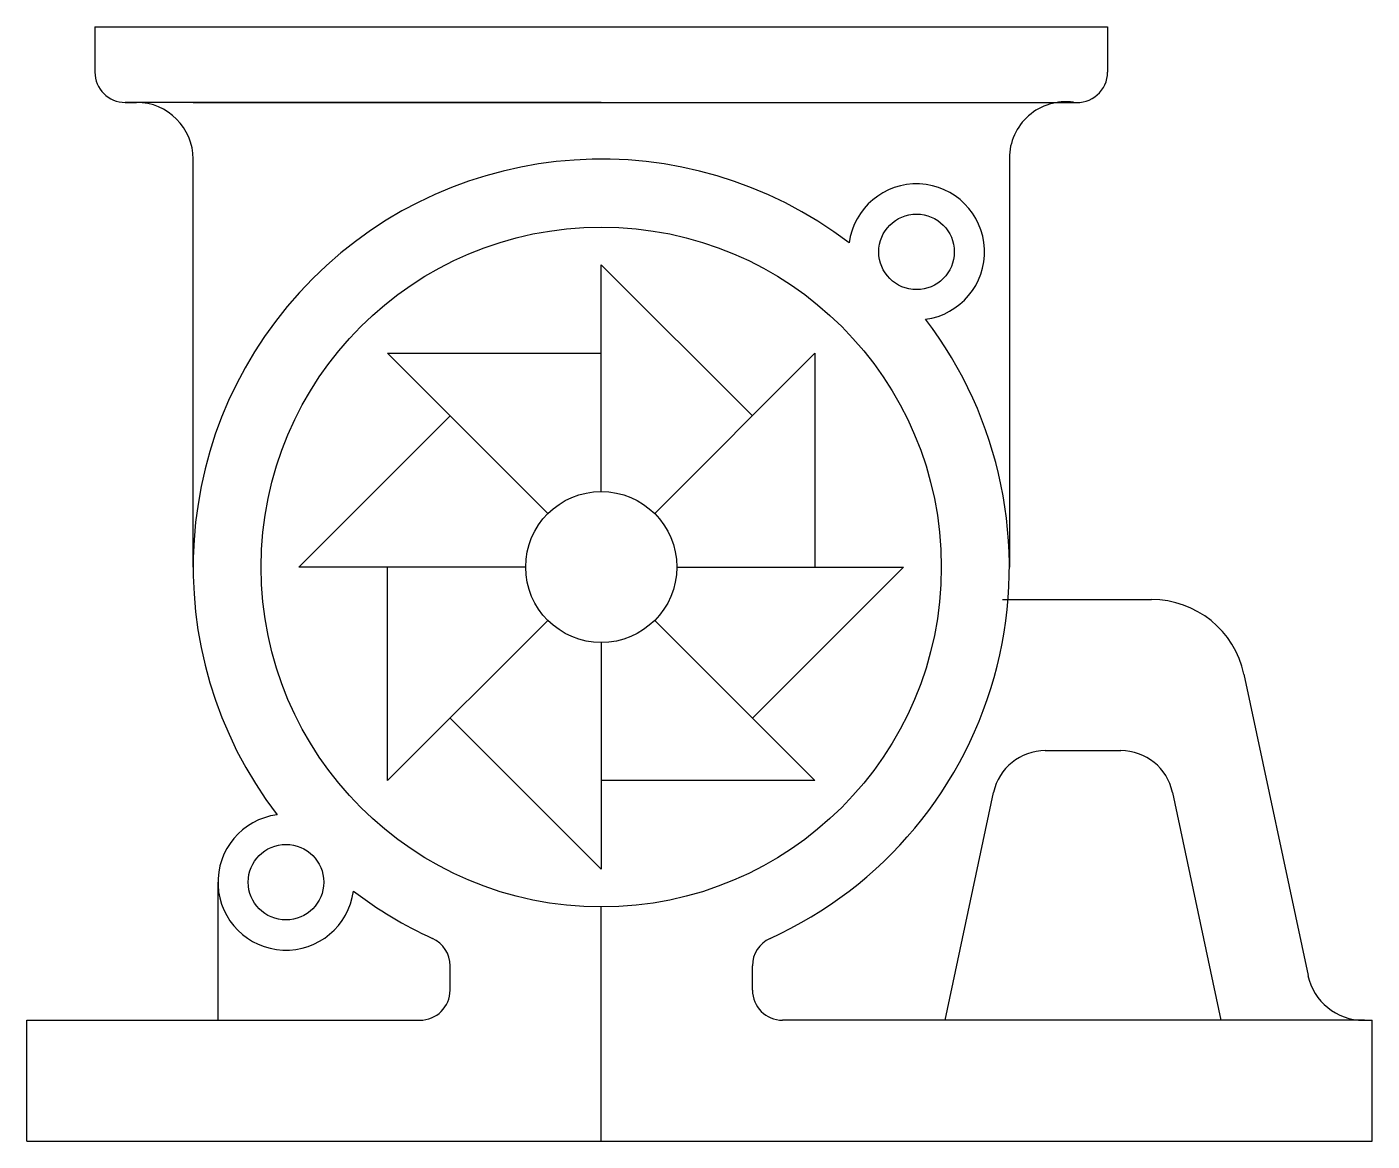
# Model space of a CAD drawing. Header units: millimetres. Extents: x -4 to 174, y 149 to 296.
import ezdxf

# ---------------------------------------------------------------- set-up
doc = ezdxf.new("R2010")
doc.units = ezdxf.units.MM
doc.layers.add('Model-Front', color=7, linetype='Continuous')

msp = doc.modelspace()

# ---------------------------------------------------------------- linework, layer by layer
at = {"layer": 'Model-Front'}
for p, q in [((4.87, 296.14), (138.87, 296.14)), ((4.87, 296.14), (4.87, 290.14)), ((138.87, 296.14), (138.87, 290.14)), ((71.87, 286.14), (8.87, 286.14)), ((8.87, 286.14), (10.37, 286.14)), ((17.87, 286.14), (134.87, 286.14)), ((17.87, 224.64), (17.87, 278.64)), ((125.87, 278.74), (125.87, 224.64)), ((71.87, 234.64), (71.87, 264.64)), ((71.87, 264.64), (91.87, 244.64)), ((64.8, 231.71), (43.59, 252.93)), ((43.59, 252.93), (71.87, 252.93)), ((78.94, 231.71), (100.15, 252.93)), ((100.15, 252.93), (100.15, 224.64)), ((31.87, 224.64), (51.87, 244.64)), ((61.87, 224.64), (31.87, 224.64)), ((43.59, 196.36), (43.59, 224.64)), ((81.87, 224.64), (111.87, 224.64)), ((111.87, 224.64), (91.87, 204.64)), ((124.96, 220.34), (144.69, 220.34)), ((64.8, 217.57), (43.59, 196.36)), ((78.94, 217.57), (100.15, 196.36)), ((71.87, 214.64), (71.87, 184.64)), ((156.91, 210.44), (165.39, 170.58)), ((71.87, 184.64), (51.87, 204.64)), ((130.63, 200.34), (140.61, 200.34)), ((100.15, 196.36), (71.87, 196.36)), ((117.37, 164.64), (123.78, 194.8)), ((147.46, 194.8), (153.87, 164.64)), ((21.15, 182.92), (21.15, 164.64)), ((71.87, 164.64), (71.87, 179.64)), ((51.87, 168.64), (51.87, 171.84)), ((91.87, 168.64), (91.87, 171.84)), ((71.87, 148.64), (71.87, 170.64)), ((-4.13, 148.64), (-4.13, 164.64)), ((-4.13, 164.64), (47.87, 164.64)), ((172.87, 164.64), (95.87, 164.64)), ((172.72, 164.64), (173.87, 164.64)), ((173.87, 148.64), (173.87, 164.64)), ((-4.13, 148.64), (71.87, 148.64)), ((71.87, 148.64), (173.87, 148.64))]:
    msp.add_line(p, q, dxfattribs=at)
for centre, radius in [((113.59, 266.36), 5), ((71.87, 224.64), 45), ((71.87, 224.64), 10), ((30.15, 182.92), 5)]:
    msp.add_circle(centre, radius, dxfattribs=at)
for centre, radius, start, end in [((8.87, 290.14), 4, 180, 270), ((134.87, 290.14), 4, 262.5053, 0), ((10.37, 278.64), 7.5, 0, 90), ((133.37, 278.74), 7.5, 82.5053, 180), ((71.87, 224.64), 54, 52.6017, 217.3983), ((113.59, 266.36), 9, 277.5343, 172.4657), ((71.87, 224.64), 54, 294.4433, 37.3983), ((144.69, 207.84), 12.5, 12, 90), ((130.63, 193.34), 7, 90, 168), ((140.61, 193.34), 7, 12, 90), ((30.15, 182.92), 9, 97.5343, 352.4657), ((71.87, 224.64), 54, 232.6017, 245.5567), ((47.87, 171.84), 4, 0, 65.5567), ((95.87, 171.84), 4, 114.4433, 180), ((172.72, 172.14), 7.5, 192, 270), ((47.87, 168.64), 4, 270, 0), ((95.87, 168.64), 4, 180, 270)]:
    msp.add_arc(centre, radius, start, end, dxfattribs=at)

doc.saveas('drawing.dxf')
